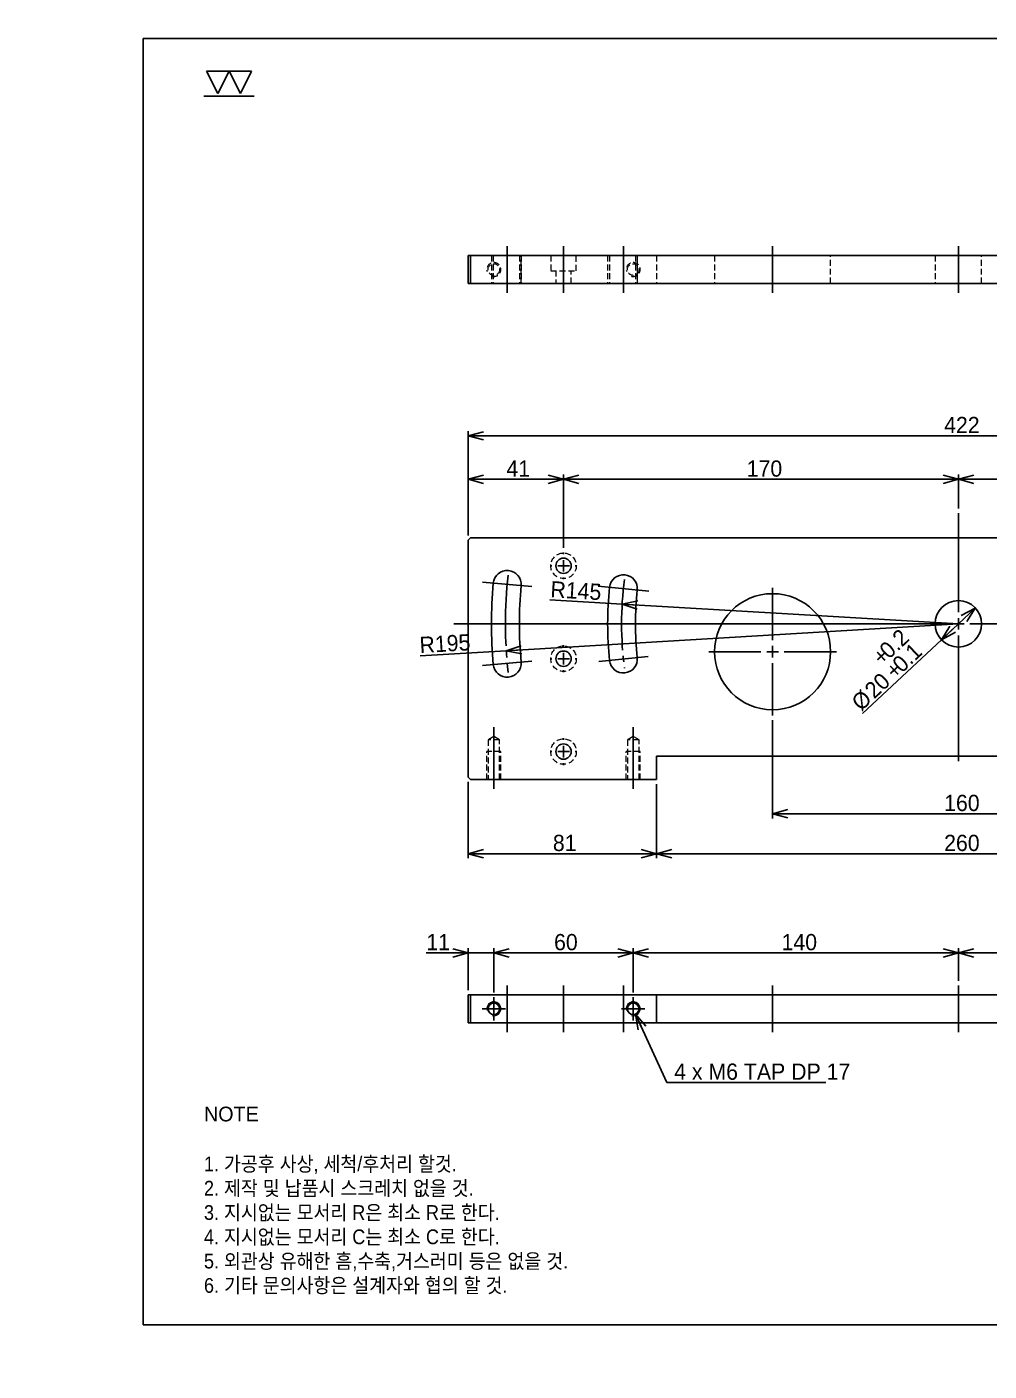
# Model space of a CAD drawing. Header units: millimetres. Extents: x 0 to 413, y 0 to 290.
# Drawn here: x 0 to 207.2, y 0 to 289.5 of the extents above; entities that cross this region are included whole.
import ezdxf

# ---------------------------------------------------------------- set-up
doc = ezdxf.new("R2010")
doc.units = ezdxf.units.MM
for name, pattern in [('SLD-실선', [0]), ('SLD-일점쇄선(중심선)', [19.05, 15.24, -1.27, 1.27, -1.27]), ('SLD-점선', [1.905, 1.27, -0.635])]:
    doc.linetypes.add(name, pattern=pattern)
doc.styles.add('SLDTEXTSTYLE0', font='GULIM.TTC')
doc.styles.add('SLDTEXTSTYLE3', font='GOTHIC.TTF', dxfattribs={"width": 1.3695})
doc.styles.add('SLDTEXTSTYLE4', font='SWROMNS.TTF')
doc.styles.add('SLDTEXTSTYLE5', font='GOTHIC.TTF', dxfattribs={"width": 0.913, "bigfont": 'bigfont'})
doc.dimstyles.new('SLDDIMSTYLE1', dxfattribs={"dimtxt": 3.5, "dimasz": 3.302, "dimexe": 0, "dimexo": 0.625, "dimgap": 0.875, "dimtad": 1, "dimdec": 3, "dimlfac": 2, "dimrnd": 1e-09, "dimzin": 12, "dimtxsty": 'SLDTEXTSTYLE0', "dimblk1": 'OPEN30', "dimblk2": 'OPEN30', "dimsah": 1, "dimcen": 2.5, "dimazin": 3, "dimtfac": 1, "dimtdec": 3, "dimtmove": 0, "dimatfit": 3, "dimldrblk": 'OPEN30', "dimfrac": 2, "dimtzin": 12})
doc.dimstyles.new('SLDDIMSTYLE2', dxfattribs={"dimtxt": 3.5, "dimasz": 3.302, "dimexe": 0, "dimexo": 0.625, "dimgap": 0.875, "dimtad": 1, "dimdec": 3, "dimlfac": 2, "dimrnd": 1e-09, "dimzin": 12, "dimtxsty": 'SLDTEXTSTYLE0', "dimblk1": 'OPEN30', "dimblk2": 'OPEN30', "dimsah": 1, "dimcen": 2.5, "dimazin": 3, "dimtfac": 1, "dimtdec": 3, "dimtmove": 0, "dimatfit": 0, "dimldrblk": 'OPEN30', "dimfrac": 2, "dimtzin": 12})
doc.dimstyles.new('SLDDIMSTYLE4', dxfattribs={"dimtxt": 3.5, "dimasz": 3.302, "dimexe": 0, "dimexo": 0.625, "dimgap": 0.875, "dimtad": 1, "dimdec": 3, "dimlfac": 2, "dimrnd": 1e-09, "dimzin": 12, "dimtxsty": 'SLDTEXTSTYLE0', "dimblk1": 'OPEN30', "dimblk2": 'OPEN30', "dimsah": 1, "dimcen": 0, "dimazin": 3, "dimtol": 1, "dimtp": 0.2, "dimtm": -0.1, "dimtfac": 1, "dimtdec": 3, "dimtmove": 0, "dimatfit": 3, "dimldrblk": 'OPEN30', "dimfrac": 2})
doc.dimstyles.new('SLDDIMSTYLE5', dxfattribs={"dimtxt": 3.5, "dimasz": 3.302, "dimexe": 0, "dimexo": 0.625, "dimgap": 0.875, "dimtad": 1, "dimdec": 3, "dimlfac": 2, "dimrnd": 1e-09, "dimzin": 12, "dimtxsty": 'SLDTEXTSTYLE0', "dimblk1": 'OPEN30', "dimblk2": 'OPEN30', "dimsah": 1, "dimcen": 0, "dimazin": 3, "dimtfac": 1, "dimtdec": 3, "dimtmove": 0, "dimatfit": 3, "dimldrblk": 'OPEN30', "dimfrac": 2, "dimtzin": 12})
doc.dimstyles.new('SLDDIMSTYLE6', dxfattribs={"dimtxt": 3.5, "dimasz": 3.302, "dimexe": 0, "dimexo": 0.625, "dimgap": 0.875, "dimtad": 1, "dimdec": 1, "dimlfac": 2, "dimrnd": 1e-09, "dimzin": 12, "dimtxsty": 'SLDTEXTSTYLE0', "dimblk1": 'NONE', "dimblk2": 'NONE', "dimsah": 1, "dimcen": 0, "dimazin": 3, "dimtfac": 1, "dimtdec": 3, "dimtmove": 0, "dimatfit": 3, "dimldrblk": 'NONE', "dimfrac": 2, "dimtzin": 12})
doc.dimstyles.new('SLDDIMSTYLE7', dxfattribs={"dimtxt": 3.5, "dimasz": 3.302, "dimexe": 0, "dimexo": 0.625, "dimgap": 0.875, "dimtad": 1, "dimdec": 6, "dimlfac": 2, "dimrnd": 1e-09, "dimzin": 12, "dimtxsty": 'SLDTEXTSTYLE0', "dimblk1": 'NONE', "dimblk2": 'NONE', "dimsah": 1, "dimcen": 0, "dimazin": 3, "dimtfac": 1, "dimtdec": 3, "dimtmove": 0, "dimatfit": 3, "dimldrblk": 'NONE', "dimfrac": 2, "dimtzin": 12})

# ---------------------------------------------------------------- blocks, each defined once
blk = doc.blocks.new('SW_NOTE_0_40')
at = {"color": 0}
for p, q in [((-4.85, 0), (-7.27, 4.85)), ((-7.27, 4.85), (-2.42, 4.85)), ((-4.85, 0), (-2.42, 4.85)), ((0, 0), (-2.42, 4.85)), ((-2.42, 4.85), (2.42, 4.85)), ((0, 0), (2.42, 4.85)), ((-7.83, -0.53), (2.99, -0.53))]:
    blk.add_line(p, q, dxfattribs=at)
blk = doc.blocks.new('SW_NOTE_0_41')
at = {"color": 0, "linetype": 'SLD-실선', "lineweight": 18, "char_height": 3.175, "attachment_point": 1}
for s, insert, style in [('NOTE', (0, 4.33), 'SLDTEXTSTYLE4'), ('1. 가공후 사상, 세척/후처리 할것.', (0, -6.41), 'SLDTEXTSTYLE5'), ('2. 제작 및 납품시 스크레치 없을 것.', (0, -11.64), 'SLDTEXTSTYLE5'), ('3. 지시없는 모서리 R은 최소 R로 한다.', (0, -16.88), 'SLDTEXTSTYLE5'), ('4. 지시없는 모서리 C는 최소 C로 한다.', (0, -22.11), 'SLDTEXTSTYLE5'), ('5. 외관상 유해한 흠,수축,거스러미 등은 없을 것.', (0, -27.34), 'SLDTEXTSTYLE5'), ('6. 기타 문의사항은 설계자와 협의 할 것.', (0, -32.58), 'SLDTEXTSTYLE5')]:
    blk.add_mtext(s, dxfattribs=dict(at, insert=insert, style=style))
blk = doc.blocks.new('_Open30')
at = {"color": 0, "linetype": 'ByBlock', "lineweight": -2}
for p, q in [((-1, 0.267949), (0, 0)), ((0, 0), (-1, -0.267949)), ((0, 0), (-1, 0))]:
    blk.add_line(p, q, dxfattribs=at)
blk = doc.blocks.new('_D_2')
for p, q in [((135.53, 126.44), (135.53, 110.44)), ((265.53, 126.44), (265.53, 110.44)), ((135.53, 111.44), (265.53, 111.44))]:
    blk.add_line(p, q)
at = {"xscale": 3.302, "yscale": 3.302, "rotation": 180.0000000000004}
blk.add_blockref('_Open30', (135.53, 111.44), dxfattribs=at)
at = {"xscale": 3.302, "yscale": 3.302}
blk.add_blockref('_Open30', (265.53, 111.44), dxfattribs=at)
at = {"insert": (197.47, 115.51), "char_height": 3.5, "attachment_point": 1, "style": 'SLDTEXTSTYLE0'}
blk.add_mtext('260', dxfattribs=at)
blk = doc.blocks.new('_D_4')
for p, q in [((95.03, 126.94), (95.03, 110.44)), ((135.53, 126.44), (135.53, 110.44)), ((135.53, 111.44), (95.03, 111.44))]:
    blk.add_line(p, q)
at = {"xscale": 3.302, "yscale": 3.302, "rotation": 180.0000000000004}
blk.add_blockref('_Open30', (95.03, 111.44), dxfattribs=at)
at = {"xscale": 3.302, "yscale": 3.302}
blk.add_blockref('_Open30', (135.53, 111.44), dxfattribs=at)
at = {"insert": (113.24, 115.51), "char_height": 3.5, "attachment_point": 1, "style": 'SLDTEXTSTYLE0'}
blk.add_mtext('81', dxfattribs=at)
blk = doc.blocks.new('_D_6')
for p, q in [((160.53, 140.19), (160.53, 119.04)), ((240.53, 140.19), (240.53, 119.04)), ((160.53, 120.04), (240.53, 120.04))]:
    blk.add_line(p, q)
at = {"xscale": 3.302, "yscale": 3.302, "rotation": 180.0000000000004}
blk.add_blockref('_Open30', (160.53, 120.04), dxfattribs=at)
at = {"xscale": 3.302, "yscale": 3.302}
blk.add_blockref('_Open30', (240.53, 120.04), dxfattribs=at)
at = {"insert": (197.47, 124.12), "char_height": 3.5, "attachment_point": 1, "style": 'SLDTEXTSTYLE0'}
blk.add_mtext('160', dxfattribs=at)
blk = doc.blocks.new('_D_8')
for q in [(204.18, 164.35), (179.91, 141.63)]:
    blk.add_line((196.88, 157.52), q)
at = {"xscale": 3.302, "yscale": 3.302}
for p, rotation in [((204.18, 164.35), 43.11424649993232), ((196.88, 157.52), 223.1142464999323)]:
    blk.add_blockref('_Open30', p, dxfattribs=dict(at, rotation=rotation))
at = {"char_height": 3.5, "attachment_point": 1, "rotation": 43.1142, "style": 'SLDTEXTSTYLE0'}
for s, insert in [('0.2', (183.19, 155.76)), ('0.1', (185.98, 152.78)), ('+', (181.7, 154.36)), ('+', (184.49, 151.38)), ('20', (180.02, 147.2)), ('%%c', (177.19, 144.55))]:
    blk.add_mtext(s, dxfattribs=dict(at, insert=insert))
blk = doc.blocks.new('_D_9')
for q in [(112.6, 166.09), (200.53, 160.94)]:
    blk.add_line((128.15, 165.18), q)
at = {"xscale": 3.302, "yscale": 3.302, "rotation": 176.6448730736203}
blk.add_blockref('_Open30', (128.15, 165.18), dxfattribs=at)
at = {"insert": (112.84, 170.16), "char_height": 3.5, "attachment_point": 1, "rotation": 356.6449, "style": 'SLDTEXTSTYLE0'}
blk.add_mtext('R145', dxfattribs=at)
blk = doc.blocks.new('_D_10')
for q in [(200.53, 160.94), (84.68, 154.04)]:
    blk.add_line((103.2, 155.14), q)
at = {"xscale": 3.302, "yscale": 3.302, "rotation": 183.4059046574534}
blk.add_blockref('_Open30', (103.2, 155.14), dxfattribs=at)
at = {"insert": (84.43, 158.11), "char_height": 3.5, "attachment_point": 1, "rotation": 3.4059, "style": 'SLDTEXTSTYLE0'}
blk.add_mtext('R195', dxfattribs=at)
blk = doc.blocks.new('_D_17')
for p, q in [((200.53, 185.81), (200.53, 193.07)), ((285.53, 192.07), (200.53, 192.07)), ((285.53, 177.34), (285.53, 193.07))]:
    blk.add_line(p, q)
at = {"xscale": 3.302, "yscale": 3.302, "rotation": 180.0000000000004}
blk.add_blockref('_Open30', (200.53, 192.07), dxfattribs=at)
at = {"xscale": 3.302, "yscale": 3.302}
blk.add_blockref('_Open30', (285.53, 192.07), dxfattribs=at)
at = {"insert": (239.97, 196.14), "char_height": 3.5, "attachment_point": 1, "style": 'SLDTEXTSTYLE0'}
blk.add_mtext('170', dxfattribs=at)
blk = doc.blocks.new('_D_19')
for p, q in [((115.53, 177.34), (115.53, 193.07)), ((200.53, 192.07), (115.53, 192.07)), ((200.53, 185.81), (200.53, 193.07))]:
    blk.add_line(p, q)
at = {"xscale": 3.302, "yscale": 3.302, "rotation": 180.0000000000004}
blk.add_blockref('_Open30', (115.53, 192.07), dxfattribs=at)
at = {"xscale": 3.302, "yscale": 3.302}
blk.add_blockref('_Open30', (200.53, 192.07), dxfattribs=at)
at = {"insert": (154.97, 196.14), "char_height": 3.5, "attachment_point": 1, "style": 'SLDTEXTSTYLE0'}
blk.add_mtext('170', dxfattribs=at)
blk = doc.blocks.new('_D_20')
for p, q in [((95.03, 179.94), (95.03, 193.07)), ((115.53, 192.07), (95.03, 192.07)), ((115.53, 177.34), (115.53, 193.07))]:
    blk.add_line(p, q)
at = {"xscale": 3.302, "yscale": 3.302, "rotation": 180.0000000000004}
blk.add_blockref('_Open30', (95.03, 192.07), dxfattribs=at)
at = {"xscale": 3.302, "yscale": 3.302}
blk.add_blockref('_Open30', (115.53, 192.07), dxfattribs=at)
at = {"insert": (103.24, 196.14), "char_height": 3.5, "attachment_point": 1, "style": 'SLDTEXTSTYLE0'}
blk.add_mtext('41', dxfattribs=at)
blk = doc.blocks.new('_D_21')
for p, q in [((95.03, 179.94), (95.03, 202.44)), ((95.03, 201.44), (306.03, 201.44)), ((306.03, 179.94), (306.03, 202.44))]:
    blk.add_line(p, q)
at = {"xscale": 3.302, "yscale": 3.302, "rotation": 180.0000000000004}
blk.add_blockref('_Open30', (95.03, 201.44), dxfattribs=at)
at = {"xscale": 3.302, "yscale": 3.302}
blk.add_blockref('_Open30', (306.03, 201.44), dxfattribs=at)
at = {"insert": (197.47, 205.51), "char_height": 3.5, "attachment_point": 1, "style": 'SLDTEXTSTYLE0'}
blk.add_mtext('422', dxfattribs=at)
blk = doc.blocks.new('_D_22')
blk.add_line((263.6, 211.43), (221.38, 211.43))
at = {"char_height": 3.5, "attachment_point": 1, "style": 'SLDTEXTSTYLE0'}
for s, insert in [('6 x ', (221.38, 219.58)), ('%%c', (229.55, 219.58)), ('6.6 HOLE DP 17', (233.42, 219.58)), ('C/B ', (221.38, 215.51)), ('%%c', (229.55, 215.51)), ('11 HOLE DP 7.5', (233.42, 215.51))]:
    blk.add_mtext(s, dxfattribs=dict(at, insert=insert))
blk = doc.blocks.new('_None')
blk = doc.blocks.new('SW_CENTERMARKSYMBOL_0')
at = {"color": 0}
for p, q in [((0, 2.5), (0, 23.87)), ((-2.5, 0), (-108.62, 0)), ((0, 0), (-1.25, 0)), ((0, 0), (0, 1.25)), ((0, 0), (0, -1.25)), ((0, 0), (1.25, 0)), ((2.5, 0), (108.26, 0)), ((0, -2.5), (0, -29.6))]:
    blk.add_line(p, q, dxfattribs=at)
blk = doc.blocks.new('SW_CENTERMARKSYMBOL_1')
at = {"color": 0}
for p, q in [((0, 2.5), (0, 2.9)), ((-2.5, 0), (-2.9, 0)), ((0, 0), (-1.25, 0)), ((0, 0), (0, 1.25)), ((0, 0), (0, -1.25)), ((0, 0), (1.25, 0)), ((2.5, 0), (2.9, 0)), ((0, -2.5), (0, -2.9))]:
    blk.add_line(p, q, dxfattribs=at)
blk = doc.blocks.new('SW_CENTERMARKSYMBOL_2')
at = {"color": 0}
for p, q in [((0, 2.5), (0, 2.9)), ((-2.5, 0), (-2.9, 0)), ((0, 0), (-1.25, 0)), ((0, 0), (0, 1.25)), ((0, 0), (0, -1.25)), ((0, 0), (1.25, 0)), ((2.5, 0), (2.9, 0)), ((0, -2.5), (0, -2.9))]:
    blk.add_line(p, q, dxfattribs=at)
blk = doc.blocks.new('SW_CENTERMARKSYMBOL_3')
at = {"color": 0}
for p, q in [((0, 2.5), (0, 2.9)), ((-2.5, 0), (-2.9, 0)), ((0, 0), (-1.25, 0)), ((0, 0), (0, 1.25)), ((0, 0), (0, -1.25)), ((0, 0), (1.25, 0)), ((2.5, 0), (2.9, 0)), ((0, -2.5), (0, -2.9))]:
    blk.add_line(p, q, dxfattribs=at)
blk = doc.blocks.new('SW_CENTERMARKSYMBOL_8')
at = {"color": 0}
for p, q in [((0, 2.5), (0, 13.75)), ((-2.5, 0), (-13.75, 0)), ((0, 0), (-1.25, 0)), ((0, 0), (0, 1.25)), ((0, 0), (0, -1.25)), ((0, 0), (1.25, 0)), ((2.5, 0), (13.75, 0)), ((0, -2.5), (0, -13.75))]:
    blk.add_line(p, q, dxfattribs=at)
blk = doc.blocks.new('_D_25')
for p, q in [((200.53, 84.03), (200.53, 91.07)), ((270.53, 90.07), (200.53, 90.07)), ((270.53, 81.53), (270.53, 91.07))]:
    blk.add_line(p, q)
at = {"xscale": 3.302, "yscale": 3.302, "rotation": 180.0000000000004}
blk.add_blockref('_Open30', (200.53, 90.07), dxfattribs=at)
at = {"xscale": 3.302, "yscale": 3.302}
blk.add_blockref('_Open30', (270.53, 90.07), dxfattribs=at)
at = {"insert": (232.47, 94.14), "char_height": 3.5, "attachment_point": 1, "style": 'SLDTEXTSTYLE0'}
blk.add_mtext('140', dxfattribs=at)
blk = doc.blocks.new('_D_27')
for p, q in [((130.53, 81.53), (130.53, 91.07)), ((130.53, 90.07), (200.53, 90.07)), ((200.53, 84.03), (200.53, 91.07))]:
    blk.add_line(p, q)
at = {"xscale": 3.302, "yscale": 3.302, "rotation": 180.0000000000004}
blk.add_blockref('_Open30', (130.53, 90.07), dxfattribs=at)
at = {"xscale": 3.302, "yscale": 3.302}
blk.add_blockref('_Open30', (200.53, 90.07), dxfattribs=at)
at = {"insert": (162.47, 94.14), "char_height": 3.5, "attachment_point": 1, "style": 'SLDTEXTSTYLE0'}
blk.add_mtext('140', dxfattribs=at)
blk = doc.blocks.new('_D_28')
for p, q in [((100.53, 81.53), (100.53, 91.07)), ((130.53, 90.07), (100.53, 90.07)), ((130.53, 81.53), (130.53, 91.07))]:
    blk.add_line(p, q)
at = {"xscale": 3.302, "yscale": 3.302, "rotation": 180.0000000000004}
blk.add_blockref('_Open30', (100.53, 90.07), dxfattribs=at)
at = {"xscale": 3.302, "yscale": 3.302}
blk.add_blockref('_Open30', (130.53, 90.07), dxfattribs=at)
at = {"insert": (113.49, 94.14), "char_height": 3.5, "attachment_point": 1, "style": 'SLDTEXTSTYLE0'}
blk.add_mtext('60', dxfattribs=at)
blk = doc.blocks.new('_D_29')
for p, q in [((95.03, 90.07), (85.99, 90.07)), ((95.03, 82.03), (95.03, 91.07)), ((100.53, 90.07), (95.03, 90.07)), ((100.53, 81.53), (100.53, 91.07)), ((100.53, 90.07), (106.88, 90.07))]:
    blk.add_line(p, q)
at = {"xscale": 3.302, "yscale": 3.302}
blk.add_blockref('_Open30', (95.03, 90.07), dxfattribs=at)
at = {"xscale": 3.302, "yscale": 3.302, "rotation": 180.0000000000004}
blk.add_blockref('_Open30', (100.53, 90.07), dxfattribs=at)
at = {"insert": (85.99, 94.14), "char_height": 3.5, "attachment_point": 1, "style": 'SLDTEXTSTYLE0'}
blk.add_mtext('11', dxfattribs=at)
blk = doc.blocks.new('_D_31')
blk.add_line((137.77, 62.17), (172.02, 62.17))
at = {"insert": (139.35, 66.25), "char_height": 3.5, "attachment_point": 1, "style": 'SLDTEXTSTYLE0'}
blk.add_mtext('4 x M6 TAP DP 17', dxfattribs=at)
blk = doc.blocks.new('SW_CENTERMARKSYMBOL_9')
at = {"color": 0}
for p, q in [((-1.25, 0), (-2.5, 0)), ((0, 0), (-1.25, 0)), ((0, 1.25), (0, 2.5)), ((0, 0), (0, 1.25)), ((0, 0), (0, -1.25)), ((0, 0), (1.25, 0)), ((1.25, 0), (2.5, 0)), ((0, -1.25), (0, -2.5))]:
    blk.add_line(p, q, dxfattribs=at)
blk = doc.blocks.new('SW_CENTERMARKSYMBOL_10')
at = {"color": 0}
for p, q in [((-1.25, 0), (-2.5, 0)), ((0, 0), (-1.25, 0)), ((0, 1.25), (0, 2.5)), ((0, 0), (0, 1.25)), ((0, 0), (0, -1.25)), ((0, 0), (1.25, 0)), ((1.25, 0), (2.5, 0)), ((0, -1.25), (0, -2.5))]:
    blk.add_line(p, q, dxfattribs=at)

msp = doc.modelspace()

# ---------------------------------------------------------------- linework, layer by layer
for p, q in [((25.00001752, 287.00020116), (410.00028738, 287.00020116)), ((25.00001752, 287.00020116), (25.00001752, 10.00000701)), ((98.08680588, 169.8985736), (108.71595471, 168.96864357)), ((133.73776941, 153.91573916), (123.11728248, 152.799481)), ((108.69573115, 152.90143443), (98.10702944, 151.97504307)), ((131.04919162, 76.89664444), (137.76554807, 62.17478555)), ((25.00001752, 10.00000701), (410.00028738, 10.00000701))]:
    msp.add_line(p, q)
at = {"linetype": 'SLD-실선'}
for p, q in [((103.4013803, 242.24661005), (103.4013803, 232.24661005)), ((115.53036336, 236.99661005), (115.53036336, 242.24661005)), ((128.42752595, 242.24661005), (128.42752595, 232.24661005)), ((160.53036336, 242.24661005), (160.53036336, 232.24661005)), ((200.53036336, 242.24661005), (200.53036336, 232.24661005)), ((115.53036336, 232.24661005), (115.53036336, 236.99661005)), ((100.53036336, 135.93592366), (100.53036336, 138.68699944)), ((130.53036336, 135.93592366), (130.53036336, 138.68699944)), ((100.53036336, 135.93592366), (100.53036336, 125.43592366)), ((130.53036336, 135.93592366), (130.53036336, 125.43592366)), ((103.4013803, 73.03388551), (103.4013803, 83.03388551)), ((115.53036336, 83.03388551), (115.53036336, 78.28388551)), ((128.42752595, 73.03388551), (128.42752595, 83.03388551)), ((160.53036336, 83.03388551), (160.53036336, 73.03388551)), ((160.53036336, 73.03388551), (160.53036336, 83.03388551)), ((200.53036336, 83.03388551), (200.53036336, 73.03388551)), ((200.53036336, 73.03388551), (200.53036336, 83.03388551)), ((115.53036336, 78.28388551), (115.53036336, 73.03388551))]:
    msp.add_line(p, q, dxfattribs=at)
at = {"color": 7, "linetype": 'SLD-실선', "lineweight": 25}
for p, q in [((95.03036336, 234.24661005), (95.03036336, 240.24661005)), ((95.03036336, 240.24661005), (95.53036336, 240.24661005)), ((95.53036336, 240.24661005), (95.53036336, 234.24661005)), ((305.53036336, 240.24661005), (95.53036336, 240.24661005)), ((95.53036336, 234.24661005), (95.03036336, 234.24661005)), ((305.53036336, 234.24661005), (95.53036336, 234.24661005)), ((95.53036336, 179.43592366), (95.03036336, 178.93592366)), ((95.03036336, 178.93592366), (95.03036336, 127.93592366)), ((305.53036336, 179.43592366), (95.53036336, 179.43592366)), ((265.53036336, 132.43592366), (135.53036336, 132.43592366)), ((135.53036336, 132.43592366), (135.53036336, 127.43592366)), ((95.03036336, 127.93592366), (95.53036336, 127.43592366)), ((95.53036336, 127.43592366), (135.53036336, 127.43592366)), ((95.03036336, 75.03388551), (95.03036336, 81.03388551)), ((95.03036336, 81.03388551), (95.53036336, 81.03388551)), ((95.53036336, 81.03388551), (95.53036336, 75.03388551)), ((95.53036336, 81.03388551), (135.53036336, 81.03388551)), ((135.53036336, 75.03388551), (135.53036336, 81.03388551)), ((265.53036336, 81.03388551), (135.53036336, 81.03388551)), ((95.53036336, 75.03388551), (95.03036336, 75.03388551)), ((95.53036336, 75.03388551), (135.53036336, 75.03388551)), ((265.53036336, 75.03388551), (135.53036336, 75.03388551))]:
    msp.add_line(p, q, dxfattribs=at)
at = {"color": 7, "linetype": 'SLD-점선', "lineweight": 18}
for p, q in [((100.03036336, 240.24661005), (100.03036336, 234.24661005)), ((100.4127962, 240.24661005), (100.4127962, 234.24661005)), ((100.4127962, 240.24661005), (100.4127962, 234.24661005)), ((106.03036336, 240.24661005), (106.03036336, 234.24661005)), ((106.38996439, 240.24661005), (106.38996439, 234.24661005)), ((106.38996439, 240.24661005), (106.38996439, 234.24661005)), ((106.4013803, 234.24661005), (106.4013803, 240.24661005)), ((112.78036336, 240.24661005), (112.78036336, 236.99661005)), ((118.28036336, 236.99661005), (118.28036336, 240.24661005)), ((125.03036336, 240.24661005), (125.03036336, 234.24661005)), ((125.44396026, 240.24661005), (125.44396026, 234.24661005)), ((125.44396026, 240.24661005), (125.44396026, 234.24661005)), ((131.03036336, 240.24661005), (131.03036336, 234.24661005)), ((131.41109163, 240.24661005), (131.41109163, 234.24661005)), ((131.41109163, 240.24661005), (131.41109163, 234.24661005)), ((131.42752595, 234.24661005), (131.42752595, 240.24661005)), ((135.53036336, 240.24661005), (135.53036336, 234.24661005)), ((148.03036336, 240.24661005), (148.03036336, 234.24661005)), ((173.03036336, 234.24661005), (173.03036336, 240.24661005)), ((195.53036336, 240.24661005), (195.53036336, 234.24661005)), ((205.53036336, 234.24661005), (205.53036336, 240.24661005)), ((112.78036336, 236.99661005), (118.28036336, 236.99661005)), ((113.88036336, 236.99661005), (113.88036336, 234.24661005)), ((117.18036336, 234.24661005), (117.18036336, 236.99661005)), ((100.53036336, 136.68699944), (99.28036336, 135.93592366)), ((101.78036336, 135.93592366), (100.53036336, 136.68699944)), ((130.53036336, 136.68699944), (129.28036336, 135.93592366)), ((131.78036336, 135.93592366), (130.53036336, 136.68699944)), ((99.03036336, 127.43592366), (99.03036336, 133.43592366)), ((102.03036336, 133.43592366), (99.03036336, 133.43592366)), ((101.78036336, 135.93592366), (99.28036336, 135.93592366)), ((99.28036336, 135.93592366), (99.28036336, 127.43592366)), ((101.78036336, 127.43592366), (101.78036336, 135.93592366)), ((102.03036336, 127.43592366), (102.03036336, 133.43592366)), ((129.03036336, 127.43592366), (129.03036336, 133.43592366)), ((132.03036336, 133.43592366), (129.03036336, 133.43592366)), ((131.78036336, 135.93592366), (129.28036336, 135.93592366)), ((129.28036336, 135.93592366), (129.28036336, 127.43592366)), ((131.78036336, 127.43592366), (131.78036336, 135.93592366)), ((132.03036336, 127.43592366), (132.03036336, 133.43592366))]:
    msp.add_line(p, q, dxfattribs=at)
at = {"linetype": 'SLD-일점쇄선(중심선)'}
msp.add_line((133.88413336, 167.9407247), (122.97091853, 169.0877498), dxfattribs=at)
at = {"color": 7, "linetype": 'SLD-점선', "lineweight": 18}
for centre, radius in [((100.53036336, 237.24661005), 1.25), ((130.53036336, 237.24661005), 1.25), ((115.53036336, 173.43592366), 2.75), ((115.53036336, 153.43592366), 2.75), ((115.53036336, 133.43592366), 2.75)]:
    msp.add_circle(centre, radius, dxfattribs=at)
at = {"color": 7, "linetype": 'SLD-실선', "lineweight": 25}
for centre, radius in [((115.53036336, 173.43592366), 1.65), ((160.53036336, 154.93592366), 12.5), ((200.53036336, 160.93592366), 5), ((115.53036336, 153.43592366), 1.65), ((115.53036336, 133.43592366), 1.65), ((100.53036336, 78.03388551), 1.25), ((130.53036336, 78.03388551), 1.25)]:
    msp.add_circle(centre, radius, dxfattribs=at)
at = {"color": 7, "linetype": 'SLD-점선', "lineweight": 18}
for centre in [(100.53036336, 237.24661005), (130.53036336, 237.24661005)]:
    msp.add_arc(centre, 1.5, 255, 195, dxfattribs=at)
at = {"color": 7, "linetype": 'SLD-실선', "lineweight": 25}
for centre, radius, start, end in [((103.4013803, 169.43360858), 3, 355, 175), ((128.42752595, 168.51423725), 3, 354, 174), ((200.53036336, 160.93592366), 100.5, 175, 185), ((200.53036336, 160.93592366), 94.5, 175, 185), ((200.53036336, 160.93592366), 75.5, 174, 186), ((200.53036336, 160.93592366), 69.5, 174, 186), ((128.42752595, 153.35761008), 3, 186, 6), ((103.4013803, 152.43823875), 3, 185, 5)]:
    msp.add_arc(centre, radius, start, end, dxfattribs=at)
at = {"linetype": 'SLD-일점쇄선(중심선)'}
for radius, start, end in [(97.5, 173.8247019587, 186.1752980413), (72.5, 172.4194267721, 187.5805732279)]:
    msp.add_arc((200.53036336, 160.93592366), radius, start, end, dxfattribs=at)
at = {"color": 7, "linetype": 'SLD-실선', "lineweight": 18}
for centre in [(100.53036336, 78.03388551), (130.53036336, 78.03388551)]:
    msp.add_arc(centre, 1.5, 255, 195, dxfattribs=at)

# ---------------------------------------------------------------- block references
for name, p in [('SW_NOTE_0_40', (45.95632352, 275.12475079)), ('SW_CENTERMARKSYMBOL_0', (200.53036336, 160.93592366)), ('SW_CENTERMARKSYMBOL_1', (115.53036336, 173.43592366)), ('SW_CENTERMARKSYMBOL_8', (160.53036336, 154.93592366)), ('SW_CENTERMARKSYMBOL_2', (115.53036336, 153.43592366)), ('SW_CENTERMARKSYMBOL_3', (115.53036336, 133.43592366)), ('SW_CENTERMARKSYMBOL_9', (100.53036336, 78.03388551)), ('SW_CENTERMARKSYMBOL_10', (130.53036336, 78.03388551))]:
    msp.add_blockref(name, p)
at = {"xscale": 3.302, "yscale": 3.302, "rotation": 114.5232590427575}
msp.add_blockref('_Open30', (131.04919162, 76.89664444), dxfattribs=at)
at = {"color": 7, "linetype": 'SLD-실선', "lineweight": 18}
msp.add_blockref('SW_NOTE_0_41', (38.12410564, 52.62295062), dxfattribs=at)

# ---------------------------------------------------------------- texts
at = {"color": 7, "linetype": 'SLD-실선', "lineweight": 18, "insert": (26.99751892, 289.5050458), "char_height": 0.010000007, "attachment_point": 1, "style": 'SLDTEXTSTYLE3'}
msp.add_mtext('0.01', dxfattribs=at)

# ---------------------------------------------------------------- dimensions: what is measured, and where the dimension line sits
for p1, text, dimstyle, picture, middle in [((4.70076009, 2.85532039), '6 x <> HOLE DP 17\\PC/B %%c11 HOLE DP 7.5\\P', 'SLDDIMSTYLE6', '_D_22', (241.69592065, 215.50634367)), ((2.14579168, 1.28280086), '4 x M6 TAP DP 17\\P', 'SLDDIMSTYLE7', '_D_31', (155.68638594, 64.21402157))]:
    dim = msp.add_diameter_dim_2p(p1=p1, p2=(0, 0), text=text, dimstyle=dimstyle)
    dim.commit()
    dim.dimension.update_dxf_attribs({"geometry": picture, "text_midpoint": middle, "dimtype": 163})
for base, p1, p2, dimstyle, picture, middle in [((306.03036336, 201.43592366), (95.03036336, 178.93592366), (306.03036336, 178.93592366), 'SLDDIMSTYLE1', '_D_21', (200.53036336, 201.43592366)), ((95.03036336, 192.06580673), (115.53036336, 176.33592366), (95.03036336, 178.93592366), 'SLDDIMSTYLE1', '_D_20', (105.28036336, 192.06580673)), ((115.53036336, 192.06580673), (200.53036336, 184.80681375), (115.53036336, 176.33592366), 'SLDDIMSTYLE1', '_D_19', (158.03036336, 192.06580673)), ((200.53036336, 192.06580673), (285.53036336, 176.33592366), (200.53036336, 184.80681375), 'SLDDIMSTYLE1', '_D_17', (243.03036336, 192.06580673)), ((240.53036336, 120.04039156), (160.53036336, 141.18592366), (240.53036336, 141.18592366), 'SLDDIMSTYLE1', '_D_6', (200.53036336, 120.04039156)), ((95.03036336, 111.43592366), (135.53036336, 127.43592366), (95.03036336, 127.93592366), 'SLDDIMSTYLE1', '_D_4', (115.28036336, 111.43592366)), ((265.53036336, 111.43592366), (135.53036336, 127.43592366), (265.53036336, 127.43592366), 'SLDDIMSTYLE1', '_D_2', (200.53036336, 111.43592366)), ((95.03036336, 90.06541361), (100.53036336, 80.53388551), (95.03036336, 81.03388551), 'SLDDIMSTYLE2', '_D_29', (88.0351633, 90.06541361)), ((100.53036336, 90.06541361), (130.53036336, 80.53388551), (100.53036336, 80.53388551), 'SLDDIMSTYLE1', '_D_28', (115.53036336, 90.06541361)), ((200.53036336, 90.06541361), (130.53036336, 80.53388551), (200.53036336, 83.03388551), 'SLDDIMSTYLE1', '_D_27', (165.53036336, 90.06541361)), ((200.53036336, 90.06541361), (270.53036336, 80.53388551), (200.53036336, 83.03388551), 'SLDDIMSTYLE1', '_D_25', (235.53036336, 90.06541361))]:
    dim = msp.add_linear_dim(base=base, p1=p1, p2=p2, dimstyle=dimstyle)
    dim.commit()
    dim.dimension.update_dxf_attribs({"geometry": picture, "text_midpoint": middle, "dimtype": 160})
for mpoint, picture, middle in [((128.15463057, 165.17895362), '_D_9', (116.65378773, 165.85320154)), ((103.20257656, 155.14352203), '_D_10', (88.73477971, 154.28248966))]:
    dim = msp.add_radius_dim(center=(200.53036336, 160.93592366), mpoint=mpoint, dimstyle='SLDDIMSTYLE5')
    dim.commit()
    dim.dimension.update_dxf_attribs({"geometry": picture, "text_midpoint": middle, "dimtype": 164})
dim = msp.add_diameter_dim_2p(p1=(196.88040157, 157.51864713), p2=(204.18032516, 164.3532002), dimstyle='SLDDIMSTYLE4')
dim.commit()
dim.dimension.update_dxf_attribs({"geometry": '_D_8', "text_midpoint": (186.24510089, 147.5613481), "dimtype": 163})

doc.saveas('drawing.dxf')
